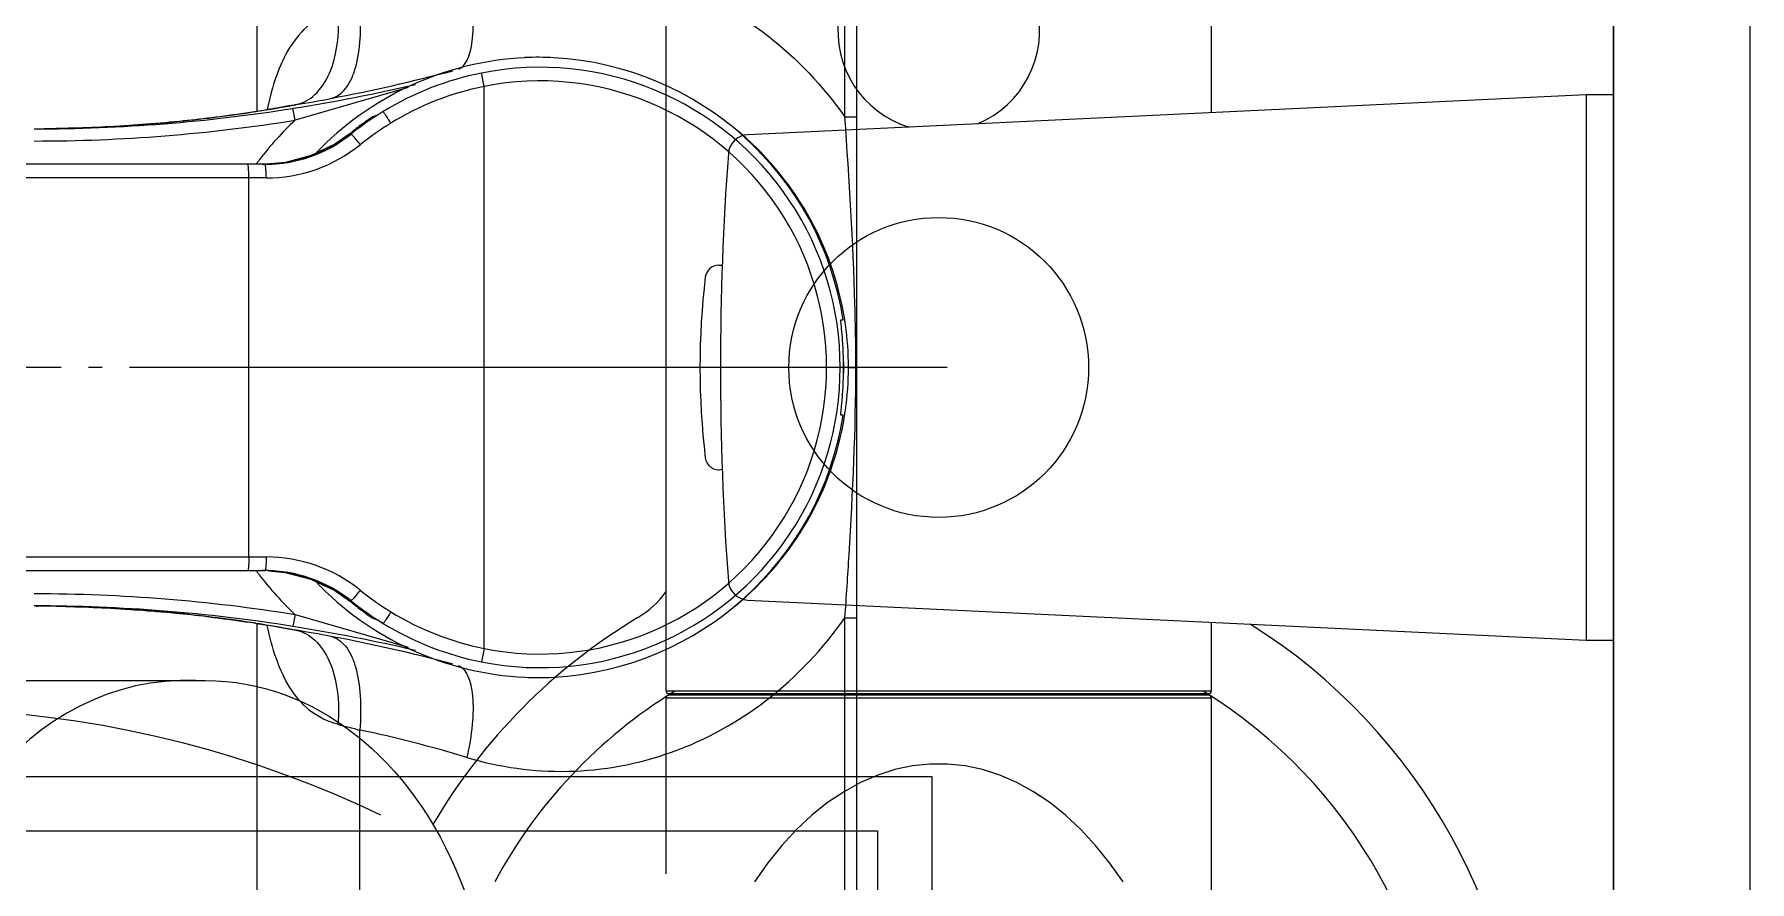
# Model space of a CAD drawing. Extents: x 42284 to 53516, y 22095 to 40513.
# Drawn here: x 49445 to 49570.9, y 26995.8 to 27058 of the extents above; entities that cross this region are included whole.
import ezdxf

# ---------------------------------------------------------------- set-up
doc = ezdxf.new("R2010")
doc.units = 0
doc.header["$MEASUREMENT"] = 0
doc.linetypes.add('UP-ADD-LT-7', pattern=[4.7625, 3.175, -1.5875])
doc.linetypes.add('UP-ADD-LT-9', pattern=[65, 60, -2, 1, -2])
for name, color, linetype in [('25B_A-ETC', 7, 'Continuous'), ('25B_A-MC', 171, 'Continuous'), ('25B_CENTER', 2, 'UP-ADD-LT-9'), ('25B_X-25$0$AA-XXXX-PAT1', 9, 'Continuous'), ('25B_수전', 6, 'Continuous'), ('25B_위생기구', 6, 'Continuous')]:
    doc.layers.add(name, color=color, linetype=linetype)

msp = doc.modelspace()

# ---------------------------------------------------------------- linework, layer by layer
at = {"layer": '25B_A-ETC', "color": 8, "linetype": 'Continuous'}
msp.add_lwpolyline([(49570.87, 28903.56), (49570.87, 26653.56)], dxfattribs=at)
at = {"layer": '25B_A-MC'}
for p, q in [((49560.87, 29089.04), (49560.87, 26618.56)), ((49560.87, 25683.68), (49560.87, 29023.56))]:
    msp.add_line(p, q, dxfattribs=at)
at = {"layer": '25B_CENTER', "color": 1, "linetype": 'UP-ADD-LT-9'}
msp.add_line((49511.99, 27033.56), (49360.36, 27033.56), dxfattribs=at)
at = {"layer": '25B_X-25$0$AA-XXXX-PAT1'}
for points in [[(49510.87, 26853.56), (49360.87, 26853.56), (49360.87, 27003.56), (49510.87, 27003.56)], [(49506.87, 26857.56), (49364.87, 26857.56), (49364.87, 26999.56), (49506.87, 26999.56)]]:
    msp.add_lwpolyline(points, close=True, dxfattribs=at)
at = {"layer": '25B_X-25$0$AA-XXXX-PAT1', "color": 9, "linetype": 'UP-ADD-LT-7', "ltscale": 10}
msp.add_circle((49435.87, 26928.56), 80, dxfattribs=at)
at = {"layer": '25B_수전', "color": 6}
for p, q in [((49491.37, 27009.82), (49491.37, 27066.3)), ((49531.37, 27066.3), (49531.37, 27052.25)), ((49558.87, 27053.56), (49497.36, 27050.63)), ((49558.87, 27053.56), (49558.87, 27013.56)), ((49560.87, 27053.56), (49558.87, 27053.56)), ((49560.87, 27053.56), (49560.87, 27013.56)), ((49495.23, 27041.06), (49495.49, 27041.06)), ((49497.36, 27016.5), (49558.87, 27013.56)), ((49531.37, 27014.88), (49531.37, 27009.82)), ((49558.87, 27013.56), (49560.87, 27013.56)), ((49421.29, 27010.59), (49456.84, 27010.59)), ((49531.37, 27009.82), (49491.37, 27009.82)), ((49491.37, 26996.42), (49491.37, 27009.32)), ((49491.37, 27009.32), (49531.37, 27009.32)), ((49531.17, 27009.62), (49491.57, 27009.62)), ((49531.17, 27009.52), (49491.57, 27009.52)), ((49531.37, 27009.32), (49531.37, 26979.52))]:
    msp.add_line(p, q, dxfattribs=at)
msp.add_lwpolyline([(49524.89, 26995.83), (49523.91, 26997.22), (49522.88, 26998.49), (49521.8, 26999.66), (49520.68, 27000.71), (49519.52, 27001.64), (49518.32, 27002.44), (49517.1, 27003.11), (49515.85, 27003.66), (49514.58, 27004.06), (49513.3, 27004.34), (49512.02, 27004.47), (49510.73, 27004.47), (49509.44, 27004.34), (49508.16, 27004.06), (49506.89, 27003.66), (49505.64, 27003.11), (49504.42, 27002.44), (49503.22, 27001.64), (49502.06, 27000.71), (49500.94, 26999.66), (49499.86, 26998.49), (49498.83, 26997.22), (49497.85, 26995.83)], dxfattribs=at)
msp.add_circle((49511.37, 27033.56), 11, dxfattribs=at)
for centre, radius, start, end in [((49511.37, 27058.26), 7.4, 292.5924, 252.8725), ((49497.43, 27049.13), 1.5, 92.7557, 175.7187), ((49705.35, 27033.56), 210, 175.7187, 184.2813), ((49495.23, 27040.06), 1, 90, 173.2742), ((49550.35, 27033.56), 56.5, 173.2742, 186.7258), ((49495.23, 27027.06), 1, 186.7258, 284.5299), ((49485.7, 27021.22), 7, 300.8907, 324.1061), ((49497.43, 27018), 1.5, 184.2813, 267.2429), ((49511.37, 26978.31), 43, 120.8907, 149.6507), ((49511.37, 26978.31), 43, 0, 57.9001), ((49511.37, 26978.29), 37, 121.6167, 151.6856), ((49491.57, 27009.82), 0.2, 180, 270), ((49491.57, 27009.32), 0.2, 90, 180), ((49511.37, 26978.31), 37, 0, 58.3833), ((49531.17, 27009.82), 0.2, 270, 0), ((49531.17, 27009.32), 0.2, 0, 90)]:
    msp.add_arc(centre, radius, start, end, dxfattribs=at)
msp.add_ellipse((49456.84, 26982.34), major_axis=(1.72, -28.23), ratio=0.769717, start_param=3.062596, end_param=6.204188, dxfattribs=at)
at = {"layer": '25B_수전', "color": 6, "extrusion": (0, 0, -1)}
msp.add_ellipse((49456.84, 26982.34), major_axis=(-1.72, -28.23), ratio=0.769717, start_param=3.062596, end_param=6.26845, dxfattribs=at)
at = {"layer": '25B_위생기구', "linetype": 'Continuous'}
for p, q in [((49461.37, 27052.35), (49461.37, 27110.06)), ((49504.49, 27051.94), (49504.49, 27110.06)), ((49505.37, 26957.06), (49505.37, 27110.06)), ((49478.02, 27054.18), (49477.83, 27055.16)), ((49472.45, 27054.09), (49464.15, 27051.7)), ((49478.02, 27012.94), (49478.02, 27054.18)), ((49459.57, 27052.08), (49459.26, 27052.04)), ((49459.89, 27052.12), (49459.57, 27052.08)), ((49460.2, 27052.17), (49459.89, 27052.12)), ((49460.52, 27052.22), (49460.2, 27052.17)), ((49460.84, 27052.26), (49460.52, 27052.22)), ((49461.17, 27052.31), (49460.84, 27052.26)), ((49461.49, 27052.37), (49461.17, 27052.31)), ((49461.27, 27052.33), (49461.38, 27052.35)), ((49461.83, 27052.42), (49461.49, 27052.37)), ((49462.16, 27052.47), (49461.83, 27052.42)), ((49462.51, 27052.53), (49462.16, 27052.47)), ((49462.9, 27052.6), (49462.51, 27052.53)), ((49463.29, 27052.67), (49462.9, 27052.6)), ((49463.69, 27052.74), (49463.29, 27052.67)), ((49464.08, 27052.81), (49463.69, 27052.74)), ((49463.97, 27052.79), (49464.09, 27052.81)), ((49464.15, 27051.7), (49463.99, 27052.57)), ((49464.22, 27052.84), (49464.08, 27052.81)), ((49464.09, 27052.81), (49464.22, 27052.84)), ((49445.09, 27051.06), (49445.23, 27051.06)), ((49446.85, 27051.09), (49446.63, 27051.08)), ((49447.17, 27051.09), (49446.85, 27051.09)), ((49447.53, 27051.1), (49447.17, 27051.09)), ((49447.88, 27051.11), (49447.53, 27051.1)), ((49448.2, 27051.12), (49447.88, 27051.11)), ((49448.54, 27051.13), (49448.2, 27051.12)), ((49448.9, 27051.14), (49448.54, 27051.13)), ((49449.26, 27051.16), (49448.9, 27051.14)), ((49449.58, 27051.17), (49449.26, 27051.16)), ((49449.9, 27051.19), (49449.58, 27051.17)), ((49450.23, 27051.2), (49449.9, 27051.19)), ((49450.57, 27051.22), (49450.23, 27051.2)), ((49450.91, 27051.24), (49450.57, 27051.22)), ((49451.26, 27051.26), (49450.91, 27051.24)), ((49451.62, 27051.28), (49451.26, 27051.26)), ((49451.99, 27051.31), (49451.62, 27051.28)), ((49452.29, 27051.33), (49451.99, 27051.31)), ((49452.59, 27051.35), (49452.29, 27051.33)), ((49452.37, 27051.33), (49452.39, 27051.33)), ((49452.91, 27051.37), (49452.59, 27051.35)), ((49453.23, 27051.4), (49452.91, 27051.37)), ((49453.56, 27051.42), (49453.23, 27051.4)), ((49453.9, 27051.45), (49453.56, 27051.42)), ((49454.26, 27051.48), (49453.9, 27051.45)), ((49454.63, 27051.51), (49454.26, 27051.48)), ((49454.93, 27051.54), (49454.63, 27051.51)), ((49455.28, 27051.57), (49454.93, 27051.54)), ((49455.2, 27051.57), (49455.25, 27051.57)), ((49455.68, 27051.61), (49455.28, 27051.57)), ((49455.95, 27051.64), (49455.68, 27051.61)), ((49456.24, 27051.67), (49455.95, 27051.64)), ((49456.52, 27051.7), (49456.24, 27051.67)), ((49456.81, 27051.73), (49456.52, 27051.7)), ((49457.11, 27051.77), (49456.81, 27051.73)), ((49457.41, 27051.8), (49457.11, 27051.77)), ((49457.71, 27051.84), (49457.41, 27051.8)), ((49458.01, 27051.88), (49457.71, 27051.84)), ((49458.32, 27051.91), (49458.01, 27051.88)), ((49458.19, 27051.9), (49458.27, 27051.91)), ((49458.63, 27051.95), (49458.32, 27051.91)), ((49458.94, 27051.99), (49458.63, 27051.95)), ((49459.26, 27052.04), (49458.94, 27051.99)), ((49469.79, 27051.93), (49469.69, 27051.85)), ((49469.84, 27051.96), (49469.79, 27051.93)), ((49469.84, 27051.96), (49469.96, 27051.99)), ((49504.49, 27051.94), (49505.37, 27051.94)), ((49468.19, 27050.73), (49468.13, 27050.68)), ((49468.13, 27050.68), (49468.25, 27050.68)), ((49468.21, 27050.74), (49468.19, 27050.73)), ((49461.94, 27048.46), (49403.53, 27048.46)), ((49461.54, 27048.81), (49461.51, 27048.77)), ((49462.02, 27047.46), (49403.84, 27047.46)), ((49460.75, 27019.66), (49460.75, 27047.46)), ((49504.19, 27037.06), (49504.36, 27037.06)), ((49504.75, 27033.56), (49505.29, 27033.56)), ((49505.29, 27033.56), (49505.37, 27033.56)), ((49504.36, 27030.06), (49504.19, 27030.06)), ((49403.84, 27019.66), (49462.02, 27019.66)), ((49403.53, 27018.66), (49461.94, 27018.66)), ((49467.05, 27017.19), (49468.2, 27016.39)), ((49445.14, 27016.06), (49445.23, 27016.06)), ((49446.63, 27016.04), (49446.97, 27016.04)), ((49446.63, 27016.04), (49446.88, 27016.04)), ((49446.97, 27016.04), (49447.3, 27016.03)), ((49447.3, 27016.03), (49447.62, 27016.02)), ((49447.62, 27016.02), (49447.98, 27016.01)), ((49447.98, 27016.01), (49448.31, 27016)), ((49448.31, 27016), (49448.66, 27015.99)), ((49448.66, 27015.99), (49449.01, 27015.98)), ((49449.01, 27015.98), (49449.32, 27015.96)), ((49449.32, 27015.96), (49449.64, 27015.95)), ((49449.64, 27015.95), (49449.96, 27015.93)), ((49449.96, 27015.93), (49450.29, 27015.92)), ((49450.29, 27015.92), (49450.63, 27015.9)), ((49450.63, 27015.9), (49450.97, 27015.88)), ((49450.97, 27015.88), (49451.33, 27015.86)), ((49451.33, 27015.86), (49451.69, 27015.84)), ((49451.69, 27015.84), (49452.06, 27015.81)), ((49452.06, 27015.81), (49452.36, 27015.79)), ((49452.36, 27015.79), (49452.67, 27015.77)), ((49452.37, 27015.79), (49452.39, 27015.79)), ((49452.67, 27015.77), (49452.98, 27015.75)), ((49452.98, 27015.75), (49453.31, 27015.72)), ((49453.31, 27015.72), (49453.64, 27015.7)), ((49453.64, 27015.7), (49453.98, 27015.67)), ((49453.98, 27015.67), (49454.34, 27015.64)), ((49454.34, 27015.64), (49454.72, 27015.6)), ((49454.72, 27015.6), (49455.03, 27015.58)), ((49455.03, 27015.58), (49455.39, 27015.54)), ((49468.13, 27016.44), (49468.25, 27016.44)), ((49468.13, 27016.44), (49468.2, 27016.39)), ((49455.2, 27015.56), (49455.25, 27015.56)), ((49455.39, 27015.54), (49455.66, 27015.51)), ((49455.66, 27015.51), (49455.94, 27015.49)), ((49455.94, 27015.49), (49456.22, 27015.46)), ((49456.22, 27015.46), (49456.51, 27015.43)), ((49456.51, 27015.43), (49456.8, 27015.39)), ((49456.8, 27015.39), (49457.09, 27015.36)), ((49457.09, 27015.36), (49457.39, 27015.33)), ((49457.39, 27015.33), (49457.69, 27015.29)), ((49457.69, 27015.29), (49458, 27015.25)), ((49458, 27015.25), (49458.3, 27015.21)), ((49458.19, 27015.23), (49458.27, 27015.22)), ((49458.3, 27015.21), (49458.61, 27015.18)), ((49458.61, 27015.18), (49458.92, 27015.13)), ((49458.92, 27015.13), (49459.24, 27015.09)), ((49459.24, 27015.09), (49459.55, 27015.05)), ((49459.55, 27015.05), (49459.87, 27015.01)), ((49459.87, 27015.01), (49460.18, 27014.96)), ((49460.18, 27014.96), (49460.5, 27014.91)), ((49460.5, 27014.91), (49460.82, 27014.87)), ((49460.82, 27014.87), (49461.14, 27014.82)), ((49461.14, 27014.82), (49461.47, 27014.76)), ((49461.27, 27014.8), (49461.38, 27014.78)), ((49461.37, 26957.06), (49461.37, 27014.78)), ((49461.47, 27014.76), (49461.8, 27014.71)), ((49461.8, 27014.71), (49462.14, 27014.66)), ((49462.14, 27014.66), (49462.49, 27014.6)), ((49462.49, 27014.6), (49462.87, 27014.53)), ((49462.87, 27014.53), (49463.27, 27014.46)), ((49463.27, 27014.46), (49463.66, 27014.39)), ((49463.66, 27014.39), (49464.08, 27014.31)), ((49463.97, 27014.33), (49464.09, 27014.31)), ((49464.15, 27015.43), (49463.99, 27014.56)), ((49464.22, 27014.28), (49464.08, 27014.31)), ((49464.08, 27014.31), (49464.08, 27014.31)), ((49464.09, 27014.31), (49464.22, 27014.29)), ((49464.15, 27015.43), (49472.45, 27013.04)), ((49469.58, 27015.35), (49469.8, 27015.19)), ((49469.8, 27015.19), (49469.84, 27015.16)), ((49504.49, 26957.06), (49504.49, 27015.19)), ((49504.49, 27015.19), (49505.37, 27015.19)), ((49478.02, 27012.94), (49477.83, 27011.96)), ((49468.9, 26957.06), (49468.9, 27006.97))]:
    msp.add_line(p, q, dxfattribs=at)
for points in [[(49468.19, 27050.73), (49467.06, 27049.94), (49465.32, 27049.1), (49463.44, 27048.6), (49462.01, 27048.47)], [(49462.19, 27018.65), (49463.42, 27018.52), (49465.3, 27018.03), (49467.05, 27017.19)]]:
    msp.add_lwpolyline(points, dxfattribs=at)
for centre, radius, start, end in [((49482.12, 27033.56), 22.75, 92.7928, 136.4659), ((49482.01, 27035.88), 20.43, 86.8815, 92.8111), ((49443.97, 27174.53), 123.36, 280.6467, 284.9189), ((49482.11, 27033.6), 21.98, 101.2459, 121.5446), ((49482.12, 27033.56), 22.02, 258.7546, 101.2454), ((49482.12, 27033.56), 21.02, 258.7546, 101.2454), ((49442.88, 27184.63), 133.74, 279.0842, 283.0032), ((49482.1, 27033.77), 20.81, 101.3036, 121.6867), ((49445, 27171.57), 120.51, 270.004, 279.0671), ((49445.68, 27152.11), 100.99, 277.1644, 278.8832), ((49447.12, 27142.8), 91.57, 278.962, 280.6082), ((49444.94, 27169.29), 118.04, 279.4039, 280.6529), ((49482.12, 27033.41), 22.15, 121.3113, 128.7648), ((49445, 27170.9), 120.73, 270.0046, 279.1262), ((49444.53, 27171.75), 120.68, 270.3323, 270.9968), ((49444.61, 27163.19), 112.12, 271.0328, 271.8303), ((49444.63, 27162.72), 111.66, 271.8302, 272.6041), ((49444.66, 27162.01), 110.94, 272.6024, 273.9848), ((49444.78, 27160.23), 109.16, 273.9985, 275.4788), ((49445.11, 27156.75), 105.66, 275.5035, 277.1113), ((49481.7, 27033.22), 25.49, 133.5231, 142.2974), ((49481.34, 27034.38), 20.98, 128.011, 128.7656), ((49482.17, 27033.48), 21.09, 121.4343, 128.8973), ((49486.47, 27027.68), 29.43, 124.781, 125.1045), ((49481.96, 27034.53), 21.23, 124.8178, 125.4258), ((49482.14, 27033.54), 22.61, 9.0267, 50.7316), ((49461.94, 27058.55), 10.09, 270.0014, 308.7299), ((49461.75, 27058.75), 10.29, 271.4469, 308.335), ((49462.02, 27058.46), 11, 270.02, 308.8933), ((49481.56, 27033.33), 25.31, 142.6719, 143.2089), ((49481.57, 27033.33), 25.31, 142.4079, 142.6719), ((49461.74, 27058.77), 10.31, 270.0003, 271.1116), ((49461.74, 27058.79), 10.32, 271.1114, 271.4916), ((49482.28, 27033.57), 22.47, 8.0325, 8.995), ((49482.18, 27033.56), 22.57, 0.0108, 8.0271), ((49482.12, 27033.56), 22.3, 358.9769, 1.0239), ((49482.18, 27033.57), 22.57, 351.9729, 359.9892), ((49482.14, 27033.59), 22.61, 309.2686, 350.8849), ((49482.27, 27033.56), 22.47, 350.9164, 351.9675), ((49462.02, 27008.66), 11, 51.1036, 89.9801), ((49481.57, 27033.8), 25.31, 216.799, 217.3284), ((49481.58, 27033.8), 25.32, 217.3284, 217.5927), ((49481.7, 27033.9), 25.48, 217.6062, 226.4775), ((49461.74, 27008.35), 10.31, 88.8888, 89.9995), ((49461.74, 27008.33), 10.34, 87.5024, 88.8888), ((49461.94, 27008.57), 10.09, 51.267, 89.9985), ((49461.75, 27008.38), 10.29, 51.6509, 87.5477), ((49445, 26896.22), 120.73, 80.8737, 89.9955), ((49482.12, 27033.56), 22.75, 223.5703, 267.2072), ((49482.13, 27033.59), 21.03, 231.0924, 238.593), ((49445, 26895.56), 120.51, 80.9328, 89.996), ((49444.53, 26895.38), 120.68, 89.0032, 89.6677), ((49444.62, 26904.19), 111.87, 87.3965, 88.84), ((49444.66, 26905.12), 110.94, 86.0152, 87.3975), ((49444.78, 26906.9), 109.16, 84.5212, 86.0015), ((49481.35, 27032.74), 20.98, 231.1867, 231.4811), ((49482.11, 27033.7), 22.13, 231.2327, 238.7082), ((49481.32, 27032.71), 20.93, 231.4817, 231.986), ((49482.11, 27033.37), 20.83, 238.339, 258.687), ((49445.11, 26910.38), 105.66, 82.889, 84.4967), ((49445.68, 26915.02), 100.99, 81.1165, 82.8359), ((49447.12, 26924.32), 91.57, 79.3918, 81.0378), ((49442.93, 26882.75), 133.48, 76.9934, 80.9196), ((49482.11, 27033.52), 21.98, 238.4733, 258.7527), ((49444.94, 26897.83), 118.04, 79.3471, 80.5961), ((49443.97, 26892.6), 123.36, 75.0811, 79.3533), ((49482.01, 27031.34), 20.53, 267.2034, 273.104), ((49500.72, 27133.33), 130.31, 255.128, 255.8689), ((49449.22, 26913.67), 95.35, 73.2237, 78.0892)]:
    msp.add_arc(centre, radius, start, end, dxfattribs=at)
for start_param, end_param in [(-2.987142, -1.625417), (1.625417, 2.987142)]:
    msp.add_ellipse((49481.88, 27033.56), major_axis=(-22.75, 0), ratio=0.999946, start_param=start_param, end_param=end_param, dxfattribs=at)
for points, knots in [([(49476.15, 27055.45), (49476.47, 27055.58), (49476.83, 27056.12), (49477.07, 27056.93), (49477.24, 27058.13), (49477.18, 27059.91), (49476.93, 27061.38), (49476.74, 27062.16)], [0, 0, 0, 0, 0.145283, 0.245199, 0.364942, 0.657893, 1, 1, 1, 1]), ([(49476.74, 27062.16), (49479.13, 27062.89), (49484.25, 27063.6), (49492, 27062.16), (49499.11, 27058.2), (49502.9, 27054.19), (49504.49, 27051.94)], [0, 0, 0, 0, 0.237523, 0.483157, 0.737259, 1, 1, 1, 1]), ([(49467.27, 27059.74), (49466.53, 27059.56), (49465.13, 27058.85), (49463.66, 27057.06), (49462.68, 27054.9), (49462.27, 27053.32), (49462.1, 27052.48)], [0, 0, 0, 0, 0.244901, 0.479942, 0.728236, 1, 1, 1, 1]), ([(49464.22, 27052.84), (49464.73, 27052.94), (49465.78, 27053.55), (49466.8, 27055.18), (49467.34, 27057.33), (49467.36, 27058.91), (49467.27, 27059.74)], [0, 0, 0, 0, 0.191765, 0.4207, 0.694105, 1, 1, 1, 1]), ([(49466.76, 27053.29), (49466.96, 27053.33), (49467.38, 27053.52), (49467.89, 27054.02), (49468.3, 27054.71), (49468.73, 27055.92), (49468.98, 27057.77), (49468.96, 27059.33), (49468.9, 27060.16)], [0, 0, 0, 0, 0.082846, 0.172462, 0.27499, 0.393093, 0.674765, 1, 1, 1, 1]), ([(49469.96, 27051.99), (49469.98, 27052), (49470.21, 27052.1), (49470.42, 27052.23), (49470.61, 27052.34)], [0, 0, 0, 0, 0.113154, 1, 1, 1, 1]), ([(49471.16, 27051.48), (49471.1, 27051.59), (49471, 27051.75), (49470.87, 27051.95), (49470.79, 27052.08), (49470.72, 27052.18), (49470.67, 27052.26), (49470.63, 27052.3), (49470.62, 27052.33), (49470.61, 27052.33)], [0, 0, 0, 0, 0.376636, 0.547914, 0.698722, 0.823411, 0.917388, 0.976825, 1, 1, 1, 1]), ([(49469.55, 27051.75), (49469.46, 27051.69), (49469.08, 27051.42), (49468.71, 27051.14), (49468.42, 27050.91)], [0, 0, 0, 0, 0.22307, 1, 1, 1, 1]), ([(49505.29, 27033.56), (49505.29, 27035.1), (49505.19, 27041.23), (49504.8, 27047.36), (49504.49, 27051.94)], [0, 0, 0, 0, 0.251142, 1, 1, 1, 1]), ([(49468.92, 27049.9), (49468.84, 27050), (49468.73, 27050.15), (49468.57, 27050.33), (49468.48, 27050.45), (49468.39, 27050.54), (49468.33, 27050.62), (49468.28, 27050.65), (49468.26, 27050.68), (49468.25, 27050.68)], [0, 0, 0, 0, 0.373177, 0.543507, 0.693957, 0.818904, 0.913761, 0.974697, 1, 1, 1, 1]), ([(49460.75, 27047.46), (49460.75, 27047.59), (49460.75, 27047.83), (49460.73, 27048.1), (49460.72, 27048.28), (49460.7, 27048.38), (49460.69, 27048.43), (49460.67, 27048.46), (49460.67, 27048.46)], [0, 0, 0, 0, 0.378594, 0.699923, 0.823633, 0.916208, 0.974719, 1, 1, 1, 1]), ([(49462.02, 27047.46), (49462.02, 27047.59), (49462.02, 27047.83), (49462, 27048.1), (49461.99, 27048.28), (49461.97, 27048.38), (49461.96, 27048.43), (49461.95, 27048.46), (49461.94, 27048.46)], [0, 0, 0, 0, 0.379095, 0.700895, 0.82458, 0.917211, 0.975456, 1, 1, 1, 1]), ([(49504.39, 27033.56), (49504.39, 27033.79), (49504.38, 27034.24), (49504.36, 27034.89), (49504.32, 27035.48), (49504.28, 27036.01), (49504.24, 27036.39), (49504.22, 27036.64), (49504.2, 27036.79), (49504.19, 27036.9), (49504.19, 27036.99), (49504.19, 27037.03), (49504.19, 27037.06), (49504.19, 27037.06)], [0, 0, 0, 0, 0.194795, 0.382135, 0.554837, 0.706354, 0.830893, 0.881472, 0.923557, 0.956701, 0.980582, 0.994969, 1, 1, 1, 1]), ([(49504.19, 27030.06), (49504.19, 27030.06), (49504.19, 27030.1), (49504.19, 27030.14), (49504.19, 27030.23), (49504.2, 27030.34), (49504.22, 27030.49), (49504.24, 27030.74), (49504.28, 27031.12), (49504.32, 27031.64), (49504.36, 27032.24), (49504.38, 27032.89), (49504.39, 27033.34), (49504.39, 27033.56)], [0, 0, 0, 0, 0.005031, 0.019418, 0.043299, 0.076444, 0.118529, 0.169108, 0.293648, 0.445168, 0.617872, 0.805208, 1, 1, 1, 1]), ([(49504.49, 27015.19), (49504.6, 27016.74), (49504.99, 27022.86), (49505.29, 27028.99), (49505.29, 27033.56)], [0, 0, 0, 0, 0.25336, 1, 1, 1, 1]), ([(49460.75, 27019.66), (49460.75, 27019.54), (49460.75, 27019.3), (49460.73, 27019.02), (49460.72, 27018.84), (49460.7, 27018.75), (49460.69, 27018.7), (49460.67, 27018.66), (49460.67, 27018.66)], [0, 0, 0, 0, 0.378594, 0.699923, 0.823633, 0.916208, 0.974719, 1, 1, 1, 1]), ([(49462.02, 27019.66), (49462.02, 27019.54), (49462.02, 27019.3), (49462, 27019.02), (49461.99, 27018.84), (49461.97, 27018.75), (49461.96, 27018.7), (49461.95, 27018.66), (49461.94, 27018.66)], [0, 0, 0, 0, 0.379095, 0.700895, 0.82458, 0.917211, 0.975457, 1, 1, 1, 1]), ([(49468.92, 27017.22), (49468.84, 27017.12), (49468.73, 27016.98), (49468.57, 27016.8), (49468.48, 27016.68), (49468.39, 27016.58), (49468.33, 27016.51), (49468.28, 27016.47), (49468.26, 27016.44), (49468.25, 27016.44)], [0, 0, 0, 0, 0.373178, 0.543508, 0.693959, 0.818906, 0.913762, 0.974697, 1, 1, 1, 1]), ([(49468.42, 27016.21), (49468.53, 27016.13), (49468.91, 27015.83), (49469.3, 27015.55), (49469.58, 27015.35)], [0, 0, 0, 0, 0.290059, 1, 1, 1, 1]), ([(49471.18, 27015.64), (49471.11, 27015.53), (49471.01, 27015.37), (49470.88, 27015.17), (49470.8, 27015.04), (49470.73, 27014.94), (49470.68, 27014.86), (49470.64, 27014.82), (49470.63, 27014.79), (49470.62, 27014.79)], [0, 0, 0, 0, 0.375867, 0.546877, 0.697548, 0.822261, 0.916443, 0.976272, 1, 1, 1, 1]), ([(49467.27, 27007.39), (49466.53, 27007.57), (49465.13, 27008.27), (49463.66, 27010.06), (49462.68, 27012.23), (49462.27, 27013.81), (49462.1, 27014.64)], [0, 0, 0, 0, 0.244901, 0.479942, 0.728236, 1, 1, 1, 1]), ([(49470.62, 27014.79), (49470.49, 27014.86), (49470.24, 27015.01), (49469.97, 27015.13), (49469.84, 27015.16)], [0, 0, 0, 0, 0.534339, 1, 1, 1, 1]), ([(49476.74, 27004.96), (49479.13, 27004.24), (49484.25, 27003.52), (49492, 27004.97), (49499.11, 27008.92), (49502.9, 27012.94), (49504.49, 27015.19)], [0, 0, 0, 0, 0.237523, 0.483157, 0.737259, 1, 1, 1, 1]), ([(49464.22, 27014.29), (49464.73, 27014.19), (49465.78, 27013.57), (49466.8, 27011.94), (49467.34, 27009.8), (49467.36, 27008.21), (49467.27, 27007.39)], [0, 0, 0, 0, 0.191765, 0.4207, 0.694105, 1, 1, 1, 1]), ([(49466.76, 27013.84), (49466.96, 27013.79), (49467.38, 27013.61), (49467.89, 27013.11), (49468.3, 27012.42), (49468.73, 27011.21), (49468.98, 27009.35), (49468.96, 27007.8), (49468.9, 27006.97)], [0, 0, 0, 0, 0.082846, 0.172462, 0.27499, 0.393093, 0.674765, 1, 1, 1, 1]), ([(49476.11, 27011.7), (49476.43, 27011.58), (49476.81, 27011.06), (49477.06, 27010.25), (49477.24, 27009.04), (49477.18, 27007.25), (49476.93, 27005.75), (49476.74, 27004.96)], [0, 0, 0, 0, 0.143536, 0.242666, 0.362034, 0.655712, 1, 1, 1, 1])]:
    msp.add_open_spline(points, degree=3, knots=knots, dxfattribs=at)

doc.saveas('drawing.dxf')
